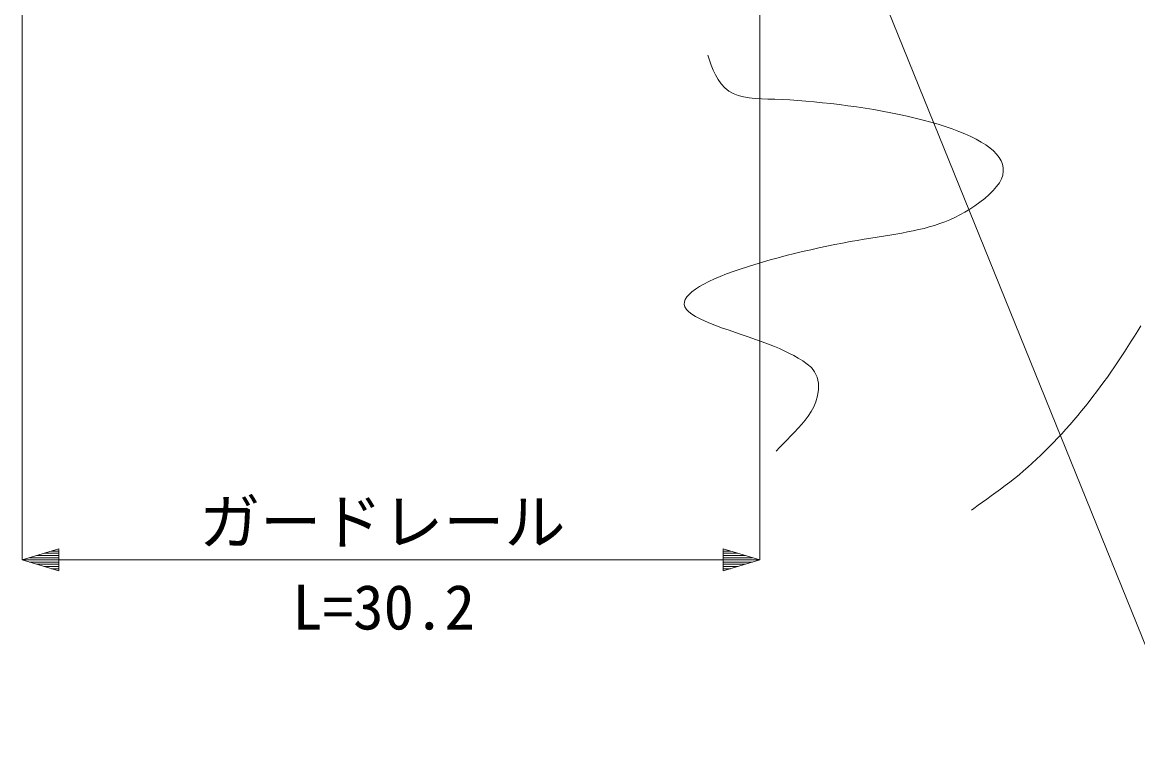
# Model space of a CAD drawing. Units: millimetres, scale not verified. Extents: x 40000 to 680000, y 20000 to 380000.
# Drawn here: x 299404 to 345077, y 264758 to 294695 of the extents above; entities that cross this region are included whole.
import ezdxf
from ezdxf.enums import TextEntityAlignment as Align

# ---------------------------------------------------------------- set-up
doc = ezdxf.new("R2010")
doc.units = ezdxf.units.MM
doc.header["$LTSCALE"] = 1000
for name, color, linetype, lineweight in [('M-BGD', 7, 'Continuous', 13), ('M-STR-HTXT', 7, 'Continuous', 13), ('M-STR-STRC', 7, 'Continuous', 13)]:
    doc.layers.add(name, color=color, linetype=linetype, lineweight=lineweight)
doc.styles.add('ＭＳ ゴシック', font='')
doc.styles.get('ＭＳ ゴシック').set_extended_font_data('MS Gothic')

msp = doc.modelspace()

# ---------------------------------------------------------------- linework, layer by layer
at = {"layer": 'M-BGD'}
for points in [[(327470, 293350), (327539, 293147), (327612, 292944), (327695, 292741), (327791, 292541), (327900, 292348), (328025, 292171), (328165, 292016), (328332, 291881), (328517, 291776), (328718, 291699), (328934, 291643), (329165, 291605), (329409, 291581), (329666, 291566), (329935, 291555), (330214, 291545), (330519, 291532), (330834, 291515), (331157, 291494), (331487, 291468), (331824, 291439), (332166, 291405), (332512, 291368), (332861, 291326), (333213, 291281), (333565, 291231), (333917, 291178), (334268, 291120), (334616, 291059), (334962, 290993), (335303, 290924), (335638, 290851), (335968, 290774), (336289, 290693), (336602, 290609), (336905, 290520), (337198, 290428), (337479, 290332), (337747, 290232), (338000, 290128), (338239, 290021), (338462, 289910), (338668, 289795), (338856, 289676), (339024, 289554), (339172, 289428), (339298, 289298), (339403, 289165), (339483, 289028), (339539, 288887), (339570, 288743), (339573, 288595), (339549, 288444), (339496, 288289), (339414, 288131), (339300, 287969), (339161, 287809), (338997, 287648), (338812, 287488), (338613, 287333), (338406, 287187), (338203, 287051), (338000, 286926), (337797, 286812), (337592, 286709), (337387, 286615), (337180, 286530), (336971, 286453), (336759, 286383), (336544, 286319), (336327, 286261), (336105, 286208), (335879, 286159), (335649, 286113), (335413, 286069), (335173, 286028), (334926, 285987), (334673, 285946), (334414, 285905), (334147, 285862), (333873, 285817), (333591, 285769), (333301, 285718), (332991, 285660), (332673, 285598), (332349, 285532), (332021, 285462), (331689, 285388), (331356, 285311), (331022, 285231), (330689, 285147), (330359, 285061), (330033, 284972), (329712, 284880), (329399, 284786), (329094, 284691), (328798, 284593), (328514, 284494), (328243, 284393), (327986, 284291), (327744, 284188), (327520, 284084), (327314, 283979), (327129, 283875), (326964, 283769), (326823, 283664), (326706, 283559), (326615, 283455), (326552, 283351), (326517, 283248), (326512, 283146), (326539, 283045), (326599, 282946), (326693, 282849), (326820, 282753), (326975, 282657), (327157, 282561), (327361, 282466), (327585, 282371), (327825, 282276), (328079, 282181), (328342, 282087), (328613, 281993), (328887, 281898), (329161, 281804), (329433, 281710), (329699, 281616), (329956, 281521), (330201, 281427), (330406, 281339), (330603, 281251), (330798, 281158), (330990, 281059), (331179, 280951), (331366, 280833), (331548, 280705), (331714, 280560), (331849, 280394), (331951, 280173), (332001, 279927), (332005, 279668), (331968, 279407), (331897, 279155), (331811, 278950), (331708, 278758), (331589, 278578), (331459, 278406), (331320, 278240), (331176, 278079), (331028, 277920), (330879, 277763), (330728, 277608), (330576, 277454), (330423, 277300), (330270, 277147)], [(327470, 293350), (327539, 293147), (327612, 292944), (327695, 292741), (327791, 292541), (327900, 292348), (328025, 292171), (328165, 292016), (328332, 291881), (328517, 291776), (328718, 291699), (328934, 291643), (329165, 291605), (329409, 291581), (329666, 291566), (329935, 291555), (330214, 291545), (330519, 291532), (330834, 291515), (331157, 291494), (331487, 291468), (331824, 291439), (332166, 291405), (332512, 291368), (332861, 291326), (333213, 291281), (333565, 291231), (333917, 291178), (334268, 291120), (334616, 291059), (334962, 290993), (335303, 290924), (335638, 290851), (335968, 290774), (336289, 290693), (336602, 290609), (336905, 290520), (337198, 290428), (337479, 290332), (337747, 290232), (338000, 290128), (338239, 290021), (338462, 289910), (338668, 289795), (338856, 289676), (339024, 289554), (339172, 289428), (339298, 289298), (339403, 289165), (339483, 289028), (339539, 288887), (339570, 288743), (339573, 288595), (339549, 288444), (339496, 288289), (339414, 288131), (339300, 287969), (339161, 287809), (338997, 287648), (338812, 287488), (338613, 287333), (338406, 287187), (338203, 287051), (338000, 286926), (337797, 286812), (337592, 286709), (337387, 286615), (337180, 286530), (336971, 286453), (336759, 286383), (336544, 286319), (336327, 286261), (336105, 286208), (335879, 286159), (335649, 286113), (335413, 286069), (335173, 286028), (334926, 285987), (334673, 285946), (334414, 285905), (334147, 285862), (333873, 285817), (333591, 285769), (333301, 285718), (332991, 285660), (332673, 285598), (332349, 285532), (332021, 285462), (331689, 285388), (331356, 285311), (331022, 285231), (330689, 285147), (330359, 285061), (330033, 284972), (329712, 284880), (329399, 284786), (329094, 284691), (328798, 284593), (328514, 284494), (328243, 284393), (327986, 284291), (327744, 284188), (327520, 284084), (327314, 283979), (327129, 283875), (326964, 283769), (326823, 283664), (326706, 283559), (326615, 283455), (326552, 283351), (326517, 283248), (326512, 283146), (326539, 283045), (326599, 282946), (326693, 282849), (326820, 282753), (326975, 282657), (327157, 282561), (327361, 282466), (327585, 282371), (327825, 282276), (328079, 282181), (328342, 282087), (328613, 281993), (328887, 281898), (329161, 281804), (329433, 281710), (329699, 281616), (329956, 281521), (330201, 281427), (330406, 281339), (330603, 281251), (330798, 281158), (330990, 281059), (331179, 280951), (331366, 280833), (331548, 280705), (331714, 280560), (331849, 280394), (331951, 280173), (332001, 279927), (332005, 279668), (331968, 279407), (331897, 279155), (331811, 278950), (331708, 278758), (331589, 278578), (331459, 278406), (331320, 278240), (331176, 278079), (331028, 277920), (330879, 277763), (330728, 277608), (330576, 277454), (330423, 277300), (330270, 277147)], [(338267, 274721), (338373, 274796), (338550, 274924), (338725, 275053), (338901, 275182), (339077, 275310), (339270, 275451), (339463, 275591), (339656, 275732), (339847, 275876), (340034, 276024), (340219, 276176), (340401, 276330), (340581, 276487), (340759, 276647), (340935, 276808), (341109, 276973), (341280, 277139), (341455, 277315), (341629, 277492), (341800, 277672), (341969, 277854), (342135, 278037), (342299, 278223), (342462, 278410), (342622, 278599), (342780, 278790), (342936, 278983), (343090, 279178), (343243, 279374), (343393, 279572), (343542, 279772), (343689, 279973), (343835, 280176), (343979, 280380), (344121, 280586), (344262, 280793), (344402, 281002), (344540, 281212), (344676, 281424), (344812, 281637), (344946, 281851), (345076, 282063), (345206, 282275)], [(338267, 274721), (338373, 274796), (338550, 274924), (338725, 275053), (338901, 275182), (339077, 275310), (339270, 275451), (339463, 275591), (339656, 275732), (339847, 275876), (340034, 276024), (340219, 276176), (340401, 276330), (340581, 276487), (340759, 276647), (340935, 276808), (341109, 276973), (341280, 277139), (341455, 277315), (341629, 277492), (341800, 277672), (341969, 277854), (342135, 278037), (342299, 278223), (342462, 278410), (342622, 278599), (342780, 278790), (342936, 278983), (343090, 279178), (343243, 279374), (343393, 279572), (343542, 279772), (343689, 279973), (343835, 280176), (343979, 280380), (344121, 280586), (344262, 280793), (344402, 281002), (344540, 281212), (344676, 281424), (344812, 281637), (344946, 281851), (345076, 282063), (345206, 282275)]]:
    msp.add_lwpolyline(points, dxfattribs=at)
at = {"layer": 'M-STR-HTXT'}
for p, q in [((299404, 311583), (299404, 272689)), ((329604, 306316), (329604, 272689)), ((299404, 272689), (300904, 273139)), ((300904, 272239), (300904, 273139)), ((328104, 273139), (328104, 272239)), ((329604, 272689), (328104, 273139)), ((299404, 272689), (300904, 272239)), ((299404, 272689), (300904, 272689)), ((300904, 272779), (299704, 272779)), ((300004, 272869), (300904, 272869)), ((300904, 272959), (300304, 272959)), ((300604, 273049), (300904, 273049)), ((300904, 272689), (328104, 272689)), ((328404, 273049), (328104, 273049)), ((328104, 272959), (328704, 272959)), ((329004, 272869), (328104, 272869)), ((328104, 272779), (329304, 272779)), ((329604, 272689), (328104, 272689)), ((329604, 272689), (328104, 272239)), ((300904, 272599), (299704, 272599)), ((300004, 272509), (300904, 272509)), ((300904, 272419), (300304, 272419)), ((300604, 272329), (300904, 272329)), ((328104, 272599), (329304, 272599)), ((329004, 272509), (328104, 272509)), ((328104, 272419), (328704, 272419)), ((328404, 272329), (328104, 272329))]:
    msp.add_line(p, q, dxfattribs=at)
at = {"layer": 'M-STR-STRC'}
msp.add_line((347184, 264758), (330215, 306645), dxfattribs=at)

# ---------------------------------------------------------------- texts
at = {"layer": 'M-STR-HTXT', "style": 'ＭＳ ゴシック'}
for s, p in [('ガードレール', (314146, 274249)), ('L=30.2', (314199, 270757))]:
    msp.add_text(s, height=1833, dxfattribs=at).set_placement(p, align=Align.MIDDLE_CENTER)

doc.saveas('drawing.dxf')
